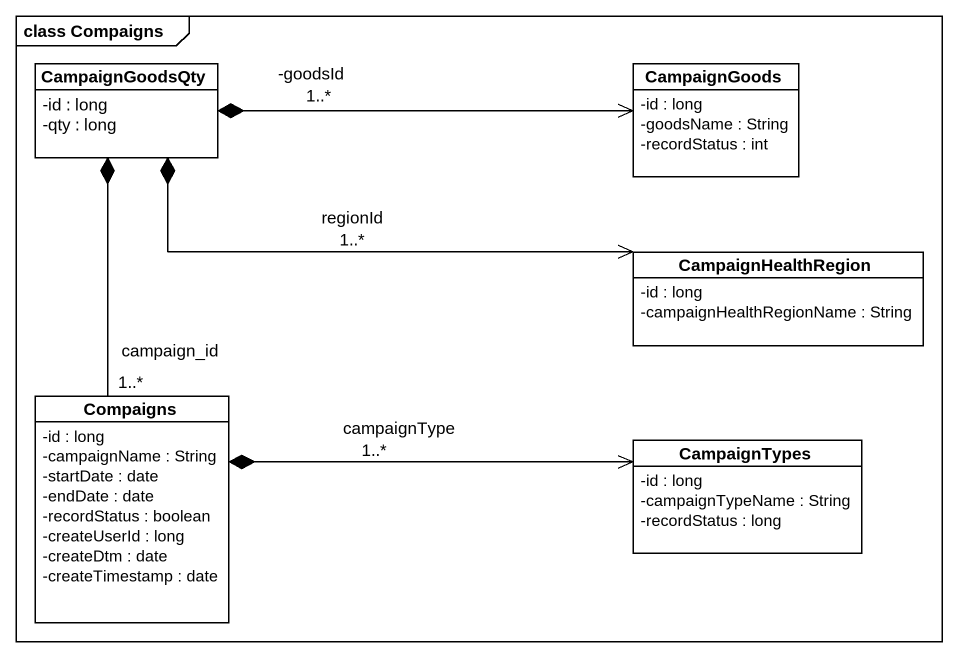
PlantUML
@startuml
mainframe class Compaigns
hide circle
hide empty members
skinparam classAttributeIconSize 0
class CampaignGoodsQty {
  -id : long
  -qty : long
}
class CampaignGoods {
  -id : long
  -goodsName : String
  -recordStatus : int
}
class CampaignHealthRegion {
  -id : long
  -campaignHealthRegionName : String
}
class Compaigns {
  -id : long
  -campaignName : String
  -startDate : date
  -endDate : date
  -recordStatus : boolean
  -createUserId : long
  -createDtm : date
  -createTimestamp : date
}
class CampaignTypes {
  -id : long
  -campaignTypeName : String
  -recordStatus : long
}
CampaignGoodsQty "1..*\n-goodsId" *-right-> CampaignGoods
CampaignGoodsQty *-right-> "1..*" CampaignHealthRegion : regionId
CampaignGoodsQty *-- "1..*" Compaigns : campaign_id
Compaigns *-right-> "1..*" CampaignTypes : campaignType
@enduml
